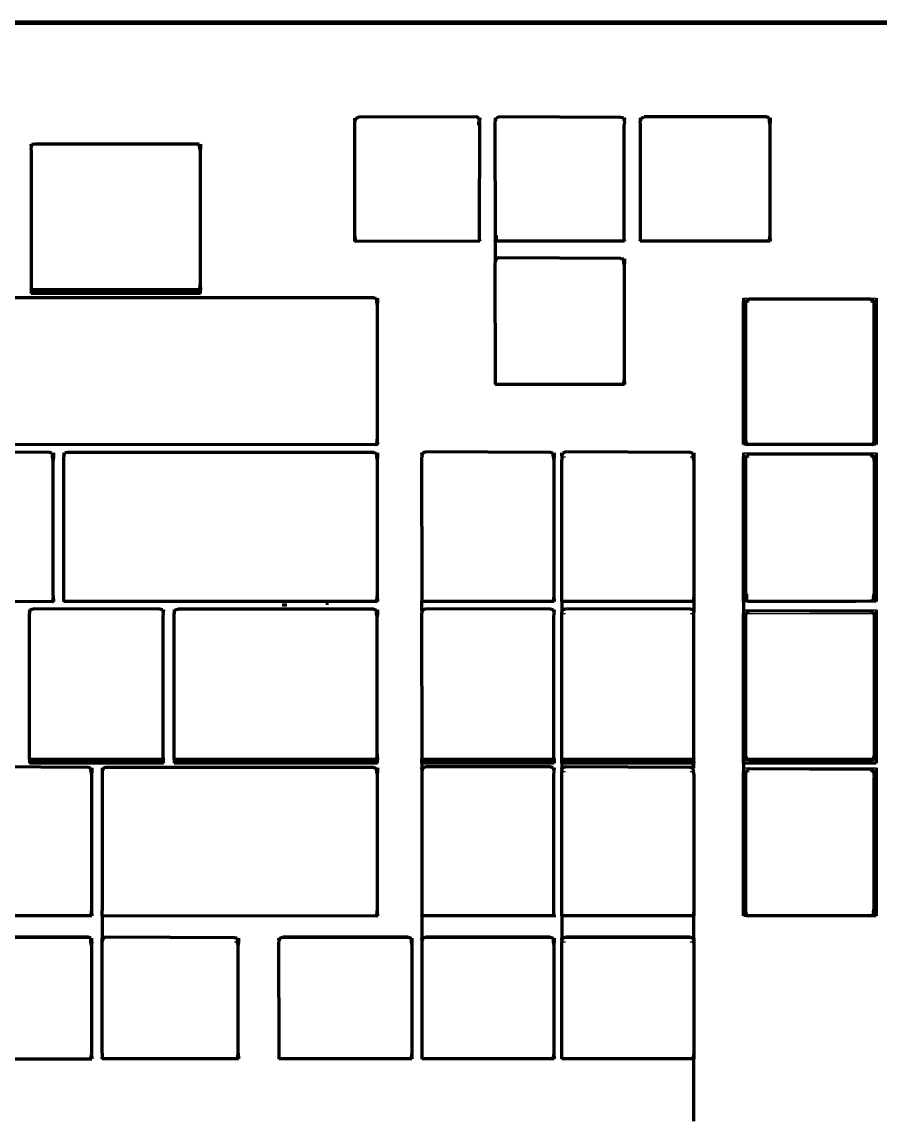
# Model space of a CAD drawing. Header units: millimetres. Extents: x 4307 to 31003, y 2809 to 20009.
# Drawn here: x 11335.8 to 11413.4, y 13458.1 to 13557.4 of the extents above; entities that cross this region are included whole.
import ezdxf

# ---------------------------------------------------------------- set-up
doc = ezdxf.new("R2010")
doc.units = ezdxf.units.MM
doc.layers.add('ProfileEdges', color=7, linetype='Continuous')

msp = doc.modelspace()

# ---------------------------------------------------------------- linework, layer by layer
for p, q in [((11365.928, 13548.75), (11366.057, 13548.735)), ((11366.087, 13548.751), (11366.271, 13548.751)), ((11376.904, 13548.778), (11377.161, 13548.78)), ((11377.161, 13548.78), (11377.247, 13548.778)), ((11378.625, 13548.778), (11378.711, 13548.78)), ((11389.975, 13548.778), (11390.231, 13548.78)), ((11390.231, 13548.78), (11390.317, 13548.778)), ((11391.761, 13548.778), (11391.847, 13548.78)), ((11391.761, 13548.444), (11391.849, 13548.444)), ((11403.15, 13548.778), (11403.407, 13548.78)), ((11403.407, 13548.78), (11403.493, 13548.778)), ((11403.407, 13548.444), (11403.493, 13548.444)), ((11336.677, 13546.4), (11336.763, 13546.401)), ((11351.854, 13546.384), (11351.983, 13546.4)), ((11336.677, 13546.065), (11336.765, 13546.065)), ((11351.897, 13546.065), (11351.983, 13546.065)), ((11378.625, 13536.035), (11378.711, 13536.037)), ((11378.711, 13536.037), (11389.975, 13536.073)), ((11390.231, 13536.037), (11390.317, 13536.035)), ((11390.246, 13535.7), (11390.317, 13535.7)), ((11367.645, 13532.481), (11367.797, 13532.481)), ((11367.86, 13532.465), (11367.988, 13532.481)), ((11401.105, 13532.481), (11413.099, 13532.481)), ((11367.903, 13532.146), (11367.988, 13532.146)), ((11401.105, 13532.146), (11401.325, 13532.146)), ((11401.325, 13532.146), (11401.619, 13532.146)), ((11412.585, 13532.146), (11412.878, 13532.146)), ((11412.878, 13532.146), (11413.099, 13532.146)), ((11326.726, 13518.487), (11338.326, 13518.523)), ((11338.541, 13518.47), (11338.669, 13518.486)), ((11339.607, 13518.486), (11339.693, 13518.487)), ((11367.86, 13518.47), (11367.988, 13518.486)), ((11371.996, 13518.486), (11372.082, 13518.487)), ((11372.082, 13518.487), (11383.619, 13518.523)), ((11383.833, 13518.47), (11383.962, 13518.486)), ((11384.647, 13518.486), (11384.775, 13518.47)), ((11384.806, 13518.486), (11396.27, 13518.523)), ((11396.484, 13518.47), (11396.612, 13518.486)), ((11401.105, 13518.486), (11413.099, 13518.486)), ((11338.669, 13518.151), (11338.584, 13518.151)), ((11339.607, 13518.151), (11339.695, 13518.151)), ((11367.903, 13518.151), (11367.988, 13518.151)), ((11383.876, 13518.151), (11383.962, 13518.151)), ((11384.647, 13518.151), (11384.989, 13518.151)), ((11396.27, 13518.151), (11396.541, 13518.151)), ((11396.541, 13518.151), (11396.612, 13518.151)), ((11401.105, 13518.151), (11401.325, 13518.151)), ((11401.325, 13518.151), (11401.619, 13518.151)), ((11412.585, 13518.151), (11412.857, 13518.151)), ((11412.857, 13518.151), (11413.099, 13518.151)), ((11336.498, 13504.316), (11336.584, 13504.318)), ((11336.584, 13504.318), (11348.296, 13504.353)), ((11348.553, 13504.318), (11348.639, 13504.316)), ((11348.553, 13503.981), (11348.639, 13503.981)), ((11349.585, 13504.316), (11349.671, 13504.318)), ((11367.86, 13504.3), (11367.988, 13504.316)), ((11367.903, 13503.981), (11367.988, 13503.981)), ((11371.996, 13504.316), (11372.082, 13504.318)), ((11372.082, 13504.318), (11383.619, 13504.353)), ((11383.876, 13504.318), (11383.962, 13504.316)), ((11383.876, 13503.981), (11383.962, 13503.981)), ((11384.647, 13504.316), (11384.732, 13504.318)), ((11384.647, 13503.981), (11384.989, 13503.981)), ((11384.732, 13504.318), (11396.27, 13504.353)), ((11396.27, 13503.981), (11396.612, 13503.981)), ((11396.527, 13504.318), (11396.612, 13504.316)), ((11401.105, 13504.316), (11413.099, 13504.316)), ((11401.105, 13503.981), (11401.325, 13503.981)), ((11401.325, 13503.981), (11412.878, 13503.981)), ((11412.878, 13503.981), (11413.099, 13503.981)), ((11396.591, 13490.892), (11396.612, 13490.776)), ((11341.806, 13490.024), (11341.957, 13490.024)), ((11342.02, 13490.008), (11342.148, 13490.024)), ((11342.148, 13489.689), (11342.063, 13489.689)), ((11343.077, 13490.024), (11343.205, 13490.008)), ((11343.268, 13490.024), (11343.42, 13490.024)), ((11367.645, 13490.024), (11367.797, 13490.024)), ((11367.86, 13490.008), (11367.988, 13490.024)), ((11367.903, 13489.689), (11367.988, 13489.689)), ((11371.996, 13490.024), (11372.125, 13490.008)), ((11383.619, 13490.024), (11383.876, 13490.026)), ((11383.874, 13489.689), (11383.962, 13489.689)), ((11383.876, 13490.026), (11383.962, 13490.024)), ((11384.647, 13490.024), (11384.732, 13490.026)), ((11384.647, 13489.689), (11384.989, 13489.689)), ((11384.732, 13490.026), (11384.989, 13490.024)), ((11396.27, 13490.024), (11396.421, 13490.024)), ((11396.27, 13489.689), (11396.541, 13489.689)), ((11396.484, 13490.008), (11396.612, 13490.024)), ((11396.541, 13489.689), (11396.612, 13489.689)), ((11396.612, 13489.689), (11396.591, 13489.388)), ((11396.612, 13490.024), (11396.612, 13489.689)), ((11401.105, 13490.024), (11413.099, 13490.024)), ((11401.105, 13489.689), (11401.325, 13489.689)), ((11401.325, 13489.689), (11401.619, 13489.689)), ((11412.585, 13489.689), (11412.857, 13489.689)), ((11412.857, 13489.689), (11413.099, 13489.689)), ((11330.161, 13474.629), (11342.063, 13474.629)), ((11342.063, 13474.629), (11342.148, 13474.627)), ((11342.063, 13474.292), (11342.148, 13474.292)), ((11343.077, 13474.627), (11343.163, 13474.629)), ((11343.163, 13474.629), (11355.064, 13474.665)), ((11355.064, 13474.292), (11355.335, 13474.292)), ((11355.278, 13474.612), (11355.406, 13474.627)), ((11355.335, 13474.292), (11355.406, 13474.292)), ((11359.07, 13474.627), (11359.156, 13474.629)), ((11359.156, 13474.629), (11371.021, 13474.629)), ((11371.019, 13474.292), (11371.107, 13474.292)), ((11371.021, 13474.629), (11371.107, 13474.627)), ((11371.996, 13474.627), (11372.082, 13474.629)), ((11372.082, 13474.629), (11383.876, 13474.629)), ((11383.874, 13474.292), (11383.962, 13474.292)), ((11383.876, 13474.629), (11383.962, 13474.627)), ((11384.647, 13474.627), (11384.732, 13474.629)), ((11384.647, 13474.292), (11384.989, 13474.292)), ((11384.732, 13474.629), (11396.527, 13474.629)), ((11396.27, 13474.292), (11396.56, 13474.292)), ((11396.527, 13474.629), (11396.612, 13474.627)), ((11396.56, 13474.292), (11396.612, 13474.292))]:
    msp.add_line(p, q)
at = {"layer": 'ProfileEdges', "lineweight": 211}
for p, q in [((11162.638, 13557.445), (11461.523, 13557.445)), ((11162.761, 13557.339), (11461.4, 13557.338)), ((11365.949, 13548.491), (11365.928, 13548.75)), ((11365.949, 13548.491), (11365.928, 13548.416)), ((11365.949, 13538.081), (11365.928, 13548.416)), ((11366.057, 13548.735), (11365.949, 13548.491)), ((11366.087, 13548.751), (11366.057, 13548.735)), ((11366.271, 13548.844), (11366.087, 13548.751)), ((11376.904, 13548.871), (11366.271, 13548.844)), ((11377.161, 13548.78), (11376.904, 13548.871)), ((11377.161, 13548.78), (11377.161, 13548.534)), ((11377.226, 13548.519), (11377.161, 13548.78)), ((11377.161, 13548.127), (11377.161, 13548.445)), ((11377.247, 13548.778), (11377.226, 13548.519)), ((11377.247, 13548.444), (11377.226, 13548.519)), ((11377.226, 13538.133), (11377.247, 13548.444)), ((11378.625, 13548.778), (11378.647, 13548.519)), ((11378.647, 13548.519), (11378.625, 13548.444)), ((11378.647, 13537.757), (11378.625, 13548.444)), ((11378.647, 13548.519), (11378.711, 13548.78)), ((11378.711, 13548.78), (11378.816, 13548.778)), ((11378.968, 13548.871), (11378.816, 13548.778)), ((11389.975, 13548.816), (11378.968, 13548.871)), ((11390.231, 13548.78), (11389.975, 13548.816)), ((11390.231, 13548.78), (11390.296, 13548.519)), ((11390.317, 13548.778), (11390.296, 13548.519)), ((11390.296, 13548.519), (11390.317, 13548.444)), ((11390.317, 13548.444), (11390.296, 13548.142)), ((11391.761, 13548.778), (11391.783, 13548.519)), ((11391.783, 13548.519), (11391.761, 13548.444)), ((11391.783, 13548.142), (11391.761, 13548.444)), ((11391.783, 13548.519), (11391.847, 13548.78)), ((11391.847, 13548.78), (11391.953, 13548.778)), ((11391.953, 13548.778), (11392.104, 13548.871)), ((11403.15, 13548.871), (11392.104, 13548.871)), ((11403.407, 13548.78), (11403.15, 13548.871)), ((11403.407, 13548.78), (11403.407, 13548.444)), ((11403.407, 13548.444), (11403.471, 13548.142)), ((11403.493, 13548.444), (11403.471, 13548.142)), ((11403.493, 13548.778), (11403.493, 13548.444)), ((11390.296, 13537.757), (11390.296, 13548.142)), ((11391.783, 13537.757), (11391.783, 13548.142)), ((11403.471, 13548.142), (11403.471, 13538.133)), ((11336.698, 13546.14), (11336.677, 13546.4)), ((11336.698, 13546.14), (11336.763, 13546.401)), ((11336.763, 13546.401), (11337.02, 13546.437)), ((11337.02, 13546.437), (11351.64, 13546.437)), ((11351.854, 13546.384), (11351.64, 13546.437)), ((11351.897, 13546.155), (11351.854, 13546.384)), ((11351.983, 13546.4), (11351.983, 13546.065)), ((11336.677, 13546.065), (11336.698, 13546.14)), ((11336.698, 13545.764), (11336.677, 13546.065)), ((11336.698, 13533.349), (11336.698, 13545.764)), ((11351.897, 13546.155), (11351.897, 13546.065)), ((11351.897, 13546.065), (11351.961, 13545.764)), ((11351.983, 13546.065), (11351.961, 13545.764)), ((11351.961, 13545.764), (11351.961, 13533.725)), ((11365.928, 13537.589), (11365.949, 13538.081)), ((11365.999, 13537.589), (11365.928, 13537.589)), ((11365.949, 13538.081), (11365.999, 13537.589)), ((11377.175, 13537.641), (11365.999, 13537.589)), ((11377.175, 13537.641), (11377.226, 13537.757)), ((11377.247, 13537.641), (11377.175, 13537.641)), ((11377.226, 13537.757), (11377.226, 13538.133)), ((11377.226, 13537.757), (11377.247, 13537.641)), ((11378.625, 13537.641), (11378.647, 13537.757)), ((11378.675, 13537.641), (11378.625, 13537.641)), ((11378.625, 13537.641), (11378.625, 13536.035)), ((11378.675, 13537.641), (11378.647, 13537.757)), ((11378.711, 13537.641), (11378.675, 13537.641)), ((11378.711, 13538.148), (11378.711, 13537.641)), ((11390.265, 13537.634), (11378.711, 13537.641)), ((11390.296, 13537.757), (11390.265, 13537.634)), ((11390.317, 13537.641), (11390.265, 13537.634)), ((11390.296, 13537.757), (11390.317, 13537.641)), ((11391.761, 13537.641), (11391.783, 13537.757)), ((11391.811, 13537.641), (11391.761, 13537.641)), ((11391.811, 13537.641), (11391.783, 13537.757)), ((11403.388, 13537.641), (11391.811, 13537.641)), ((11403.388, 13537.641), (11403.407, 13537.742)), ((11403.493, 13537.641), (11403.388, 13537.641)), ((11403.471, 13538.133), (11403.407, 13537.742)), ((11403.471, 13538.133), (11403.493, 13537.641)), ((11378.625, 13536.035), (11378.625, 13536.001)), ((11378.625, 13536.001), (11378.647, 13535.776)), ((11378.625, 13535.7), (11378.647, 13535.776)), ((11378.647, 13524.801), (11378.625, 13535.7)), ((11378.647, 13535.776), (11378.711, 13536.037)), ((11378.968, 13536.128), (11378.711, 13536.037)), ((11389.975, 13536.073), (11378.968, 13536.128)), ((11389.975, 13536.073), (11390.231, 13536.037)), ((11390.231, 13536.037), (11390.246, 13535.7)), ((11390.246, 13535.7), (11390.296, 13535.399)), ((11390.317, 13535.7), (11390.296, 13535.399)), ((11390.296, 13535.399), (11390.296, 13525.178)), ((11390.317, 13536.035), (11390.317, 13535.7)), ((11336.677, 13533.233), (11336.698, 13533.349)), ((11336.698, 13533.349), (11336.727, 13533.233)), ((11351.912, 13533.233), (11351.961, 13533.725)), ((11351.961, 13533.725), (11351.983, 13533.233)), ((11367.645, 13532.518), (11333.663, 13532.518)), ((11336.677, 13533.233), (11336.677, 13532.898)), ((11336.727, 13533.233), (11336.677, 13533.233)), ((11351.983, 13532.898), (11336.677, 13532.898)), ((11336.727, 13533.233), (11336.763, 13533.087)), ((11351.912, 13533.233), (11336.727, 13533.233)), ((11336.763, 13533.087), (11337.02, 13532.996)), ((11351.64, 13532.996), (11337.02, 13532.996)), ((11351.64, 13532.996), (11351.897, 13533.087)), ((11351.897, 13533.087), (11351.912, 13533.233)), ((11351.983, 13533.233), (11351.912, 13533.233)), ((11351.983, 13532.898), (11351.983, 13533.233)), ((11367.645, 13532.518), (11367.797, 13532.481)), ((11367.797, 13532.481), (11367.86, 13532.465)), ((11367.86, 13532.465), (11367.902, 13532.236)), ((11367.988, 13532.481), (11367.988, 13532.146)), ((11401.105, 13532.481), (11401.105, 13532.146)), ((11401.362, 13532.294), (11401.619, 13532.386)), ((11412.585, 13532.386), (11401.619, 13532.386)), ((11412.585, 13532.386), (11412.842, 13532.294)), ((11413.099, 13532.481), (11413.099, 13532.146)), ((11367.902, 13532.236), (11367.903, 13532.146)), ((11367.903, 13532.146), (11367.967, 13531.845)), ((11367.988, 13532.146), (11367.967, 13531.845)), ((11367.967, 13531.845), (11367.967, 13519.73)), ((11401.105, 13519.238), (11401.105, 13532.146)), ((11401.298, 13532.033), (11401.325, 13532.146)), ((11401.298, 13519.542), (11401.298, 13532.033)), ((11401.325, 13532.146), (11401.362, 13532.294)), ((11412.878, 13532.146), (11412.842, 13532.294)), ((11412.906, 13532.033), (11412.878, 13532.146)), ((11412.906, 13519.542), (11412.906, 13532.033)), ((11413.099, 13532.146), (11413.099, 13519.238)), ((11378.625, 13524.685), (11378.647, 13524.801)), ((11378.675, 13524.685), (11378.625, 13524.685)), ((11378.647, 13524.801), (11378.675, 13524.685)), ((11390.213, 13524.685), (11378.675, 13524.685)), ((11390.213, 13524.685), (11390.231, 13524.786)), ((11390.317, 13524.685), (11390.213, 13524.685)), ((11390.296, 13525.178), (11390.231, 13524.786)), ((11390.296, 13525.178), (11390.317, 13524.685)), ((11367.917, 13519.236), (11367.967, 13519.73)), ((11367.967, 13519.73), (11367.988, 13519.238)), ((11401.298, 13519.542), (11401.362, 13519.281)), ((11412.842, 13519.281), (11412.906, 13519.542)), ((11338.326, 13518.523), (11326.983, 13518.579)), ((11367.917, 13519.236), (11333.393, 13519.238)), ((11338.541, 13518.47), (11338.326, 13518.523)), ((11338.541, 13518.47), (11338.583, 13518.241)), ((11338.669, 13518.486), (11338.669, 13518.151)), ((11339.607, 13518.486), (11339.629, 13518.226)), ((11339.629, 13518.226), (11339.693, 13518.487)), ((11339.95, 13518.523), (11339.693, 13518.487)), ((11367.645, 13518.523), (11339.95, 13518.523)), ((11367.645, 13518.523), (11367.86, 13518.47)), ((11367.86, 13518.47), (11367.902, 13518.241)), ((11367.988, 13519.238), (11367.917, 13519.236)), ((11367.988, 13518.486), (11367.988, 13518.151)), ((11372.018, 13518.226), (11371.996, 13518.486)), ((11372.018, 13518.226), (11372.082, 13518.487)), ((11372.082, 13518.487), (11372.339, 13518.579)), ((11383.619, 13518.523), (11372.339, 13518.579)), ((11383.833, 13518.47), (11383.619, 13518.523)), ((11383.876, 13518.241), (11383.833, 13518.47)), ((11383.962, 13518.486), (11383.962, 13518.151)), ((11384.668, 13518.226), (11384.647, 13518.486)), ((11384.775, 13518.47), (11384.668, 13518.226)), ((11384.806, 13518.486), (11384.775, 13518.47)), ((11384.989, 13518.579), (11384.806, 13518.486)), ((11396.27, 13518.523), (11384.989, 13518.579)), ((11396.484, 13518.47), (11396.27, 13518.523)), ((11396.484, 13518.47), (11396.527, 13518.241)), ((11396.612, 13518.486), (11396.612, 13518.151)), ((11401.362, 13519.281), (11401.105, 13519.238)), ((11401.105, 13518.486), (11401.105, 13518.151)), ((11401.362, 13519.281), (11401.482, 13519.238)), ((11412.722, 13519.238), (11401.482, 13519.238)), ((11412.722, 13519.238), (11412.842, 13519.281)), ((11413.099, 13519.238), (11412.842, 13519.281)), ((11413.099, 13518.486), (11413.099, 13518.151)), ((11338.584, 13518.151), (11338.583, 13518.241)), ((11338.648, 13517.85), (11338.584, 13518.151)), ((11338.669, 13518.151), (11338.648, 13517.85)), ((11338.648, 13505.56), (11338.648, 13517.85)), ((11339.629, 13518.226), (11339.607, 13518.151)), ((11339.629, 13517.85), (11339.607, 13518.151)), ((11339.629, 13505.184), (11339.629, 13517.85)), ((11367.902, 13518.241), (11367.903, 13518.151)), ((11367.903, 13518.151), (11367.967, 13517.85)), ((11367.988, 13518.151), (11367.967, 13517.85)), ((11367.967, 13517.85), (11367.967, 13505.56)), ((11372.018, 13518.226), (11371.996, 13518.151)), ((11372.018, 13505.56), (11371.996, 13518.151)), ((11383.876, 13518.241), (11383.876, 13518.151)), ((11383.876, 13518.151), (11383.94, 13517.85)), ((11383.962, 13518.151), (11383.94, 13517.85)), ((11383.94, 13517.85), (11383.94, 13505.56)), ((11384.668, 13518.226), (11384.647, 13518.151)), ((11384.647, 13518.151), (11384.668, 13517.85)), ((11384.668, 13505.184), (11384.668, 13517.85)), ((11396.541, 13518.151), (11396.527, 13518.241)), ((11396.591, 13517.85), (11396.541, 13518.151)), ((11396.612, 13518.151), (11396.591, 13517.85)), ((11396.591, 13517.85), (11396.591, 13505.56)), ((11401.105, 13505.068), (11401.105, 13518.151)), ((11401.298, 13518.038), (11401.325, 13518.151)), ((11401.298, 13505.372), (11401.298, 13518.038)), ((11401.325, 13518.151), (11401.362, 13518.3)), ((11401.619, 13518.391), (11401.362, 13518.3)), ((11412.585, 13518.335), (11401.619, 13518.391)), ((11412.585, 13518.335), (11412.842, 13518.3)), ((11412.842, 13518.3), (11412.857, 13518.151)), ((11412.857, 13518.151), (11412.906, 13517.662)), ((11412.906, 13517.662), (11412.906, 13505.748)), ((11413.099, 13518.151), (11413.099, 13505.068)), ((11338.648, 13505.56), (11338.595, 13505.042)), ((11338.648, 13505.56), (11338.669, 13505.068)), ((11367.917, 13505.065), (11367.967, 13505.56)), ((11367.967, 13505.56), (11367.988, 13505.068)), ((11372.018, 13505.184), (11372.018, 13505.56)), ((11383.94, 13505.56), (11383.891, 13505.068)), ((11383.94, 13505.56), (11383.962, 13505.068)), ((11396.591, 13505.56), (11396.541, 13505.063)), ((11396.591, 13505.56), (11396.612, 13505.068)), ((11401.362, 13505.763), (11401.362, 13505.111)), ((11412.842, 13505.357), (11412.906, 13505.748)), ((11338.595, 13505.042), (11326.713, 13505.068)), ((11338.669, 13505.068), (11338.595, 13505.042)), ((11339.607, 13505.068), (11339.629, 13505.184)), ((11339.682, 13505.062), (11339.607, 13505.068)), ((11339.629, 13505.184), (11339.682, 13505.062)), ((11367.917, 13505.065), (11339.682, 13505.062)), ((11359.794, 13504.733), (11359.373, 13504.733)), ((11363.556, 13504.887), (11363.328, 13504.887)), ((11367.988, 13505.068), (11367.917, 13505.065)), ((11371.996, 13505.068), (11372.018, 13505.184)), ((11371.996, 13504.316), (11371.996, 13505.068)), ((11372.069, 13505.068), (11371.996, 13505.068)), ((11372.069, 13505.068), (11372.018, 13505.184)), ((11383.891, 13505.068), (11372.069, 13505.068)), ((11383.962, 13505.068), (11383.891, 13505.068)), ((11384.647, 13505.068), (11384.668, 13505.184)), ((11384.719, 13505.068), (11384.647, 13505.068)), ((11384.647, 13505.068), (11384.647, 13504.316)), ((11384.668, 13505.184), (11384.719, 13505.068)), ((11396.541, 13505.063), (11384.719, 13505.068)), ((11396.612, 13505.068), (11396.541, 13505.063)), ((11396.612, 13505.068), (11396.612, 13504.316)), ((11401.362, 13505.111), (11401.105, 13505.068)), ((11401.105, 13505.068), (11401.105, 13504.316)), ((11401.298, 13505.372), (11401.362, 13505.111)), ((11401.482, 13505.068), (11401.362, 13505.111)), ((11411.223, 13505.068), (11401.482, 13505.068)), ((11412.585, 13505.075), (11411.223, 13505.068)), ((11412.799, 13505.128), (11412.585, 13505.075)), ((11413.099, 13505.068), (11412.585, 13505.075)), ((11412.842, 13505.357), (11412.799, 13505.128)), ((11336.498, 13504.316), (11336.52, 13504.057)), ((11336.52, 13504.057), (11336.498, 13503.981)), ((11336.52, 13490.892), (11336.498, 13503.981)), ((11336.52, 13504.057), (11336.584, 13504.318)), ((11336.584, 13504.318), (11336.841, 13504.409)), ((11348.296, 13504.353), (11336.841, 13504.409)), ((11348.553, 13504.318), (11348.296, 13504.353)), ((11348.553, 13504.318), (11348.617, 13504.057)), ((11348.639, 13504.316), (11348.617, 13504.057)), ((11348.639, 13503.981), (11348.617, 13504.057)), ((11348.617, 13503.68), (11348.639, 13503.981)), ((11348.617, 13490.892), (11348.617, 13503.68)), ((11349.585, 13504.316), (11349.606, 13504.057)), ((11349.606, 13504.057), (11349.585, 13503.981)), ((11349.606, 13490.892), (11349.585, 13503.981)), ((11349.606, 13504.057), (11349.671, 13504.318)), ((11349.671, 13504.318), (11349.928, 13504.353)), ((11367.645, 13504.353), (11349.928, 13504.353)), ((11367.645, 13504.353), (11367.86, 13504.3)), ((11367.902, 13504.071), (11367.86, 13504.3)), ((11367.903, 13503.981), (11367.902, 13504.071)), ((11367.967, 13503.68), (11367.903, 13503.981)), ((11367.988, 13503.981), (11367.967, 13503.68)), ((11367.967, 13491.268), (11367.967, 13503.68)), ((11367.988, 13504.316), (11367.988, 13503.981)), ((11372.018, 13504.057), (11371.996, 13504.316)), ((11371.996, 13503.981), (11372.018, 13504.057)), ((11372.018, 13490.892), (11371.996, 13503.981)), ((11372.018, 13504.057), (11372.082, 13504.318)), ((11372.082, 13504.318), (11372.339, 13504.409)), ((11383.619, 13504.353), (11372.339, 13504.409)), ((11383.876, 13504.318), (11383.619, 13504.353)), ((11383.876, 13504.318), (11383.94, 13504.057)), ((11383.962, 13504.316), (11383.94, 13504.057)), ((11383.94, 13504.057), (11383.962, 13503.981)), ((11383.94, 13503.68), (11383.962, 13503.981)), ((11383.94, 13490.892), (11383.94, 13503.68)), ((11384.647, 13504.316), (11384.647, 13504.254)), ((11384.647, 13504.254), (11384.668, 13504.057)), ((11384.647, 13503.981), (11384.668, 13504.057)), ((11384.668, 13490.892), (11384.647, 13503.981)), ((11384.668, 13504.057), (11384.732, 13504.318)), ((11384.732, 13504.318), (11384.989, 13504.409)), ((11396.27, 13504.353), (11384.989, 13504.409)), ((11396.527, 13504.318), (11396.27, 13504.353)), ((11396.527, 13504.318), (11396.591, 13504.057)), ((11396.612, 13504.316), (11396.591, 13504.057)), ((11396.612, 13503.981), (11396.591, 13504.057)), ((11396.591, 13503.68), (11396.612, 13503.981)), ((11396.591, 13490.892), (11396.591, 13503.68)), ((11401.105, 13504.316), (11401.105, 13503.981)), ((11401.105, 13490.776), (11401.105, 13503.981)), ((11401.325, 13503.981), (11401.298, 13503.869)), ((11401.298, 13491.08), (11401.298, 13503.869)), ((11401.362, 13504.13), (11401.325, 13503.981)), ((11401.362, 13504.13), (11401.619, 13504.221)), ((11412.585, 13504.165), (11401.619, 13504.221)), ((11412.842, 13504.13), (11412.585, 13504.165)), ((11412.878, 13503.981), (11412.842, 13504.13)), ((11412.906, 13503.869), (11412.878, 13503.981)), ((11412.906, 13503.869), (11412.906, 13491.08)), ((11413.099, 13504.316), (11413.099, 13503.981)), ((11413.099, 13503.981), (11413.099, 13490.776)), ((11336.498, 13490.776), (11336.52, 13490.892)), ((11336.498, 13490.776), (11336.498, 13490.441)), ((11336.571, 13490.776), (11336.498, 13490.776)), ((11336.571, 13490.776), (11336.52, 13490.892)), ((11336.627, 13490.648), (11336.571, 13490.776)), ((11348.589, 13490.776), (11336.571, 13490.776)), ((11336.841, 13490.539), (11336.627, 13490.648)), ((11348.296, 13490.539), (11348.553, 13490.631)), ((11348.589, 13490.776), (11348.553, 13490.631)), ((11348.617, 13490.892), (11348.589, 13490.776)), ((11348.639, 13490.776), (11348.589, 13490.776)), ((11348.617, 13490.892), (11348.639, 13490.776)), ((11348.639, 13490.441), (11348.639, 13490.776)), ((11349.585, 13490.776), (11349.606, 13490.892)), ((11349.585, 13490.776), (11349.585, 13490.441)), ((11349.635, 13490.776), (11349.585, 13490.776)), ((11349.606, 13490.892), (11349.635, 13490.776)), ((11349.635, 13490.776), (11349.671, 13490.631)), ((11367.917, 13490.776), (11349.635, 13490.776)), ((11349.928, 13490.595), (11349.671, 13490.631)), ((11367.645, 13490.595), (11367.902, 13490.631)), ((11367.902, 13490.631), (11367.917, 13490.776)), ((11367.917, 13490.776), (11367.967, 13491.268)), ((11367.988, 13490.776), (11367.917, 13490.776)), ((11367.967, 13491.268), (11367.988, 13490.776)), ((11367.988, 13490.441), (11367.988, 13490.776)), ((11371.996, 13490.776), (11372.018, 13490.892)), ((11371.996, 13490.441), (11371.996, 13490.776)), ((11372.069, 13490.776), (11371.996, 13490.776)), ((11372.069, 13490.776), (11372.018, 13490.892)), ((11372.125, 13490.648), (11372.069, 13490.776)), ((11383.912, 13490.776), (11372.069, 13490.776)), ((11372.339, 13490.539), (11372.125, 13490.648)), ((11383.876, 13490.631), (11383.619, 13490.539)), ((11383.912, 13490.776), (11383.876, 13490.631)), ((11383.94, 13490.892), (11383.912, 13490.776)), ((11383.962, 13490.776), (11383.912, 13490.776)), ((11383.912, 13490.776), (11383.962, 13490.503)), ((11383.94, 13490.892), (11383.962, 13490.776)), ((11383.962, 13490.776), (11383.962, 13490.503)), ((11384.647, 13490.776), (11384.668, 13490.892)), ((11384.647, 13490.441), (11384.647, 13490.776)), ((11384.697, 13490.776), (11384.647, 13490.776)), ((11384.668, 13490.892), (11384.697, 13490.776)), ((11384.697, 13490.776), (11384.732, 13490.631)), ((11396.562, 13490.776), (11384.697, 13490.776)), ((11384.732, 13490.631), (11384.989, 13490.539)), ((11396.527, 13490.631), (11396.27, 13490.539)), ((11396.527, 13490.631), (11396.484, 13490.008)), ((11396.562, 13490.776), (11396.527, 13490.631)), ((11396.591, 13490.892), (11396.562, 13490.776)), ((11396.562, 13490.776), (11396.612, 13490.441)), ((11396.612, 13490.776), (11396.562, 13490.776)), ((11396.612, 13490.441), (11396.612, 13490.776)), ((11401.105, 13490.441), (11401.105, 13490.776)), ((11401.523, 13490.776), (11401.105, 13490.776)), ((11401.405, 13490.836), (11401.298, 13491.08)), ((11401.523, 13490.776), (11401.405, 13490.836)), ((11401.619, 13490.727), (11401.523, 13490.776)), ((11412.722, 13490.776), (11401.523, 13490.776)), ((11412.585, 13490.727), (11401.619, 13490.727)), ((11412.585, 13490.727), (11412.722, 13490.776)), ((11412.722, 13490.776), (11412.842, 13490.819)), ((11412.842, 13490.819), (11412.906, 13491.08)), ((11413.099, 13490.776), (11412.842, 13490.819)), ((11413.099, 13490.776), (11413.099, 13490.441)), ((11341.806, 13490.061), (11330.418, 13490.117)), ((11348.639, 13490.441), (11336.498, 13490.441)), ((11348.296, 13490.539), (11336.841, 13490.539)), ((11341.957, 13490.024), (11341.806, 13490.061)), ((11342.02, 13490.008), (11341.957, 13490.024)), ((11342.063, 13489.779), (11342.02, 13490.008)), ((11342.063, 13489.779), (11342.063, 13489.689)), ((11342.063, 13489.689), (11342.127, 13489.388)), ((11342.148, 13489.689), (11342.127, 13489.388)), ((11342.148, 13490.024), (11342.148, 13489.689)), ((11343.077, 13490.024), (11343.098, 13489.764)), ((11343.098, 13489.764), (11343.077, 13489.689)), ((11343.077, 13489.689), (11343.098, 13477.138)), ((11343.205, 13490.008), (11343.098, 13489.764)), ((11343.268, 13490.024), (11343.205, 13490.008)), ((11343.42, 13490.061), (11343.268, 13490.024)), ((11367.645, 13490.061), (11343.42, 13490.061)), ((11367.988, 13490.441), (11349.585, 13490.441)), ((11367.645, 13490.595), (11349.928, 13490.595)), ((11367.645, 13490.061), (11367.797, 13490.024)), ((11367.797, 13490.024), (11367.86, 13490.008)), ((11367.902, 13489.779), (11367.86, 13490.008)), ((11367.902, 13489.779), (11367.903, 13489.689)), ((11367.903, 13489.689), (11367.967, 13489.388)), ((11367.988, 13489.689), (11367.967, 13489.388)), ((11367.988, 13490.024), (11367.988, 13489.689)), ((11383.962, 13490.441), (11371.996, 13490.441)), ((11371.996, 13490.441), (11371.996, 13490.024)), ((11372.018, 13489.764), (11371.996, 13490.024)), ((11372.018, 13489.764), (11372.125, 13490.008)), ((11372.018, 13476.762), (11372.018, 13489.764)), ((11372.125, 13490.008), (11372.187, 13490.024)), ((11372.339, 13490.117), (11372.187, 13490.024)), ((11383.619, 13490.539), (11372.339, 13490.539)), ((11383.619, 13490.117), (11372.339, 13490.117)), ((11383.876, 13490.026), (11383.619, 13490.117)), ((11383.876, 13490.026), (11383.94, 13489.764)), ((11383.962, 13490.024), (11383.94, 13489.764)), ((11383.94, 13489.764), (11383.962, 13489.689)), ((11383.94, 13489.388), (11383.962, 13489.689)), ((11383.962, 13490.503), (11383.962, 13490.441)), ((11396.612, 13490.441), (11384.647, 13490.441)), ((11384.647, 13490.441), (11384.647, 13490.024)), ((11384.647, 13489.922), (11384.647, 13490.024)), ((11384.647, 13489.922), (11384.668, 13489.764)), ((11384.668, 13489.764), (11384.647, 13489.689)), ((11384.668, 13489.388), (11384.647, 13489.689)), ((11384.668, 13489.764), (11384.732, 13490.026)), ((11384.989, 13490.117), (11384.732, 13490.026)), ((11396.27, 13490.539), (11384.989, 13490.539)), ((11396.27, 13490.061), (11384.989, 13490.117)), ((11396.421, 13490.024), (11396.27, 13490.061)), ((11396.484, 13490.008), (11396.421, 13490.024)), ((11396.484, 13490.008), (11396.527, 13489.779)), ((11396.527, 13489.779), (11396.541, 13489.689)), ((11396.541, 13489.689), (11396.591, 13489.388)), ((11396.612, 13490.024), (11396.612, 13490.441)), ((11413.099, 13490.441), (11401.105, 13490.441)), ((11401.105, 13490.441), (11401.105, 13490.024)), ((11401.105, 13490.024), (11401.105, 13489.689)), ((11401.105, 13476.646), (11401.105, 13489.689)), ((11401.325, 13489.689), (11401.298, 13489.577)), ((11401.362, 13489.838), (11401.325, 13489.689)), ((11401.619, 13489.929), (11401.362, 13489.838)), ((11412.585, 13489.873), (11401.619, 13489.929)), ((11412.585, 13489.873), (11412.842, 13489.838)), ((11412.842, 13489.838), (11412.857, 13489.689)), ((11412.857, 13489.689), (11412.906, 13489.2)), ((11413.099, 13490.024), (11413.099, 13489.689)), ((11413.099, 13489.689), (11413.099, 13476.646)), ((11342.127, 13489.388), (11342.127, 13477.138)), ((11367.967, 13489.388), (11367.967, 13477.138)), ((11383.94, 13476.762), (11383.94, 13489.388)), ((11384.668, 13476.762), (11384.668, 13489.388)), ((11396.591, 13489.388), (11396.591, 13477.138)), ((11401.298, 13476.95), (11401.298, 13489.577)), ((11412.906, 13477.326), (11412.906, 13489.2)), ((11342.076, 13476.634), (11342.127, 13477.138)), ((11342.127, 13477.138), (11342.148, 13476.646)), ((11343.077, 13476.646), (11343.098, 13476.762)), ((11343.098, 13476.762), (11343.098, 13477.138)), ((11343.149, 13476.646), (11343.098, 13476.762)), ((11367.915, 13476.629), (11367.967, 13477.138)), ((11367.967, 13477.138), (11367.988, 13476.646)), ((11371.996, 13476.646), (11372.018, 13476.762)), ((11372.018, 13476.762), (11372.046, 13476.646)), ((11383.94, 13476.762), (11383.91, 13476.637)), ((11383.94, 13476.762), (11383.962, 13476.646)), ((11384.647, 13476.646), (11384.668, 13476.762)), ((11384.668, 13476.762), (11384.697, 13476.646)), ((11396.591, 13477.138), (11396.54, 13476.634)), ((11396.591, 13477.138), (11396.612, 13476.646)), ((11401.298, 13476.95), (11401.362, 13476.688)), ((11412.842, 13476.935), (11412.799, 13476.706)), ((11412.842, 13476.935), (11412.906, 13477.326)), ((11342.076, 13476.634), (11330.147, 13476.646)), ((11342.148, 13476.646), (11342.076, 13476.634)), ((11343.149, 13476.646), (11343.077, 13476.646)), ((11343.077, 13476.646), (11343.077, 13474.627)), ((11367.915, 13476.629), (11343.149, 13476.646)), ((11367.988, 13476.646), (11367.915, 13476.629)), ((11371.996, 13476.646), (11371.996, 13474.627)), ((11372.046, 13476.646), (11371.996, 13476.646)), ((11383.91, 13476.637), (11372.046, 13476.646)), ((11383.962, 13476.646), (11383.91, 13476.637)), ((11383.962, 13476.646), (11383.962, 13476.515)), ((11384.647, 13476.646), (11384.647, 13474.627)), ((11384.697, 13476.646), (11384.647, 13476.646)), ((11396.54, 13476.634), (11384.697, 13476.646)), ((11396.612, 13476.646), (11396.54, 13476.634)), ((11396.612, 13474.627), (11396.612, 13476.646)), ((11401.362, 13476.688), (11401.105, 13476.646)), ((11401.362, 13476.688), (11401.482, 13476.646)), ((11411.223, 13476.646), (11401.482, 13476.646)), ((11412.585, 13476.653), (11411.223, 13476.646)), ((11412.799, 13476.706), (11412.585, 13476.653)), ((11413.099, 13476.646), (11412.585, 13476.653)), ((11341.806, 13474.72), (11330.418, 13474.72)), ((11342.063, 13474.629), (11341.806, 13474.72)), ((11342.063, 13474.292), (11342.063, 13474.629)), ((11342.127, 13473.991), (11342.063, 13474.292)), ((11342.148, 13474.292), (11342.127, 13473.991)), ((11342.127, 13473.991), (11342.127, 13464.219)), ((11342.148, 13474.292), (11342.148, 13474.627)), ((11343.098, 13474.368), (11343.077, 13474.627)), ((11343.077, 13474.292), (11343.098, 13474.368)), ((11343.098, 13464.219), (11343.077, 13474.292)), ((11343.163, 13474.629), (11343.098, 13474.368)), ((11343.42, 13474.72), (11343.163, 13474.629)), ((11355.064, 13474.665), (11343.42, 13474.72)), ((11355.278, 13474.612), (11355.064, 13474.665)), ((11355.278, 13474.612), (11355.32, 13474.383)), ((11355.335, 13474.292), (11355.32, 13474.383)), ((11355.385, 13473.991), (11355.335, 13474.292)), ((11355.406, 13474.292), (11355.385, 13473.991)), ((11355.385, 13464.219), (11355.385, 13473.991)), ((11355.406, 13474.627), (11355.406, 13474.292)), ((11359.091, 13474.368), (11359.07, 13474.627)), ((11359.07, 13474.292), (11359.091, 13474.368)), ((11359.091, 13464.219), (11359.07, 13474.292)), ((11359.091, 13474.368), (11359.156, 13474.629)), ((11359.156, 13474.629), (11359.412, 13474.72)), ((11370.764, 13474.72), (11359.412, 13474.72)), ((11370.764, 13474.72), (11371.021, 13474.629)), ((11371.021, 13474.629), (11371.019, 13474.292)), ((11371.019, 13474.292), (11371.085, 13473.991)), ((11371.107, 13474.292), (11371.085, 13473.991)), ((11371.085, 13473.991), (11371.085, 13464.219)), ((11371.107, 13474.627), (11371.107, 13474.292)), ((11372.018, 13474.368), (11371.996, 13474.627)), ((11372.018, 13474.368), (11372.082, 13474.629)), ((11372.018, 13463.842), (11372.018, 13474.368)), ((11372.082, 13474.629), (11372.339, 13474.72)), ((11383.619, 13474.72), (11372.339, 13474.72)), ((11383.619, 13474.72), (11383.876, 13474.629)), ((11383.876, 13474.629), (11383.874, 13474.292)), ((11383.874, 13474.292), (11383.94, 13473.991)), ((11383.962, 13474.292), (11383.94, 13473.991)), ((11383.94, 13473.991), (11383.94, 13464.219)), ((11383.962, 13474.627), (11383.962, 13474.292)), ((11384.647, 13474.42), (11384.732, 13474.629)), ((11384.647, 13474.42), (11384.647, 13474.627)), ((11384.647, 13474.42), (11384.668, 13474.368)), ((11384.668, 13474.368), (11384.647, 13474.292)), ((11384.668, 13473.991), (11384.647, 13474.292)), ((11384.668, 13463.842), (11384.668, 13473.991)), ((11384.732, 13474.629), (11384.989, 13474.72)), ((11396.27, 13474.72), (11384.989, 13474.72)), ((11396.27, 13474.72), (11396.527, 13474.629)), ((11396.527, 13474.629), (11396.56, 13474.292)), ((11396.56, 13474.292), (11396.591, 13473.991)), ((11396.612, 13474.292), (11396.591, 13473.991)), ((11396.591, 13473.991), (11396.591, 13464.219)), ((11396.612, 13474.627), (11396.612, 13474.292)), ((11342.044, 13463.727), (11342.063, 13463.827)), ((11342.127, 13464.219), (11342.063, 13463.827)), ((11342.127, 13464.219), (11342.148, 13463.727)), ((11343.077, 13463.727), (11343.098, 13463.842)), ((11343.098, 13464.219), (11343.098, 13463.842)), ((11343.149, 13463.727), (11343.098, 13463.842)), ((11355.335, 13463.727), (11355.385, 13464.219)), ((11355.385, 13464.219), (11355.406, 13463.727)), ((11359.07, 13463.727), (11359.091, 13463.842)), ((11359.091, 13463.842), (11359.091, 13464.219)), ((11359.12, 13463.727), (11359.091, 13463.842)), ((11371.002, 13463.727), (11371.021, 13463.827)), ((11371.085, 13464.219), (11371.021, 13463.827)), ((11371.085, 13464.219), (11371.107, 13463.727)), ((11371.996, 13463.727), (11372.018, 13463.842)), ((11372.046, 13463.727), (11372.018, 13463.842)), ((11383.857, 13463.727), (11383.876, 13463.827)), ((11383.94, 13464.219), (11383.876, 13463.827)), ((11383.94, 13464.219), (11383.962, 13463.727)), ((11384.647, 13463.727), (11384.668, 13463.842)), ((11384.697, 13463.727), (11384.668, 13463.842)), ((11396.508, 13463.727), (11396.527, 13463.827)), ((11396.591, 13464.219), (11396.527, 13463.827)), ((11396.591, 13464.219), (11396.612, 13463.727)), ((11330.125, 13463.727), (11342.044, 13463.727)), ((11342.044, 13463.727), (11342.148, 13463.727)), ((11343.149, 13463.727), (11343.077, 13463.727)), ((11355.335, 13463.727), (11343.149, 13463.727)), ((11355.406, 13463.727), (11355.335, 13463.727)), ((11359.12, 13463.727), (11359.07, 13463.727)), ((11371.002, 13463.727), (11359.12, 13463.727)), ((11371.107, 13463.727), (11371.002, 13463.727)), ((11372.046, 13463.727), (11371.996, 13463.727)), ((11383.857, 13463.727), (11372.046, 13463.727)), ((11383.962, 13463.727), (11383.857, 13463.727)), ((11384.697, 13463.727), (11384.647, 13463.727)), ((11396.508, 13463.727), (11384.697, 13463.727)), ((11396.612, 13463.727), (11396.508, 13463.727)), ((11396.612, 13458.096), (11396.612, 13463.727))]:
    msp.add_line(p, q, dxfattribs=at)

doc.saveas('drawing.dxf')
